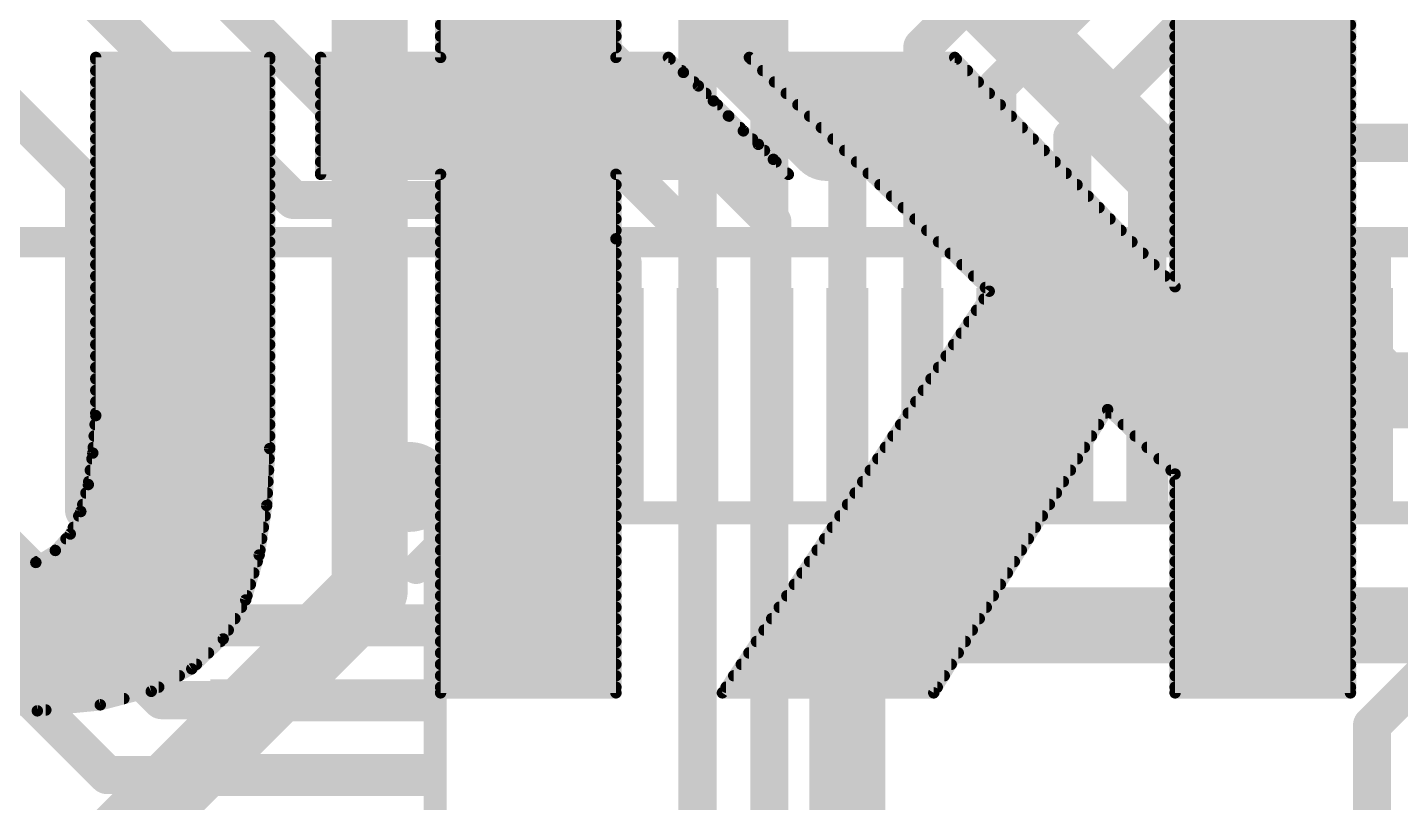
# Model space of a CAD drawing. Extents: x -12 to 110, y -16 to 66.
# Drawn here: x 41.91 to 51.07, y 12.87 to 18.04 of the extents above; entities that cross this region are included whole.
import ezdxf

# ---------------------------------------------------------------- set-up
doc = ezdxf.new("R2010")
doc.units = 0
for name, color, linetype in [('1', 12, 'CONTINUOUS'), ('16', 132, 'CONTINUOUS'), ('21', 41, 'CONTINUOUS'), ('22', 40, 'CONTINUOUS'), ('51', 53, 'CONTINUOUS')]:
    doc.layers.add(name, color=color, linetype=linetype)

# ---------------------------------------------------------------- blocks, each defined once
blk = doc.blocks.new('RECT')
blk.add_solid([(-0.5, -0.5), (0.5, -0.5), (-0.5, 0.5), (0.5, 0.5)])

msp = doc.modelspace()

# ---------------------------------------------------------------- linework, layer by layer
at = {"layer": '1'}
for points, const_width in [([(45.085, 17.907), (45.085, 23.0038)], 0.254), ([(45.72, 17.907), (45.72, 22.6628)], 0.254), ([(43.942, 17.526), (40.767, 20.701)], 0.254), ([(40.767, 19.812), (43.688, 16.891)], 0.254), ([(46.609, 19.47), (46.609, 17.907)], 0.508), ([(48.383, 17.649), (49.53, 18.796)], 0.254), ([(48.641, 18.669), (47.883, 17.911)], 0.254), ([(49.383, 17.0781), (50.8469, 18.542)], 0.254), ([(50.038, 18.4658), (48.883, 17.3108)], 0.254), ([(41.295, 18.014), (42.291, 17.018)], 0.254), ([(46.609, 17.907), (47.244, 17.272)], 0.508), ([(45.085, 17.907), (46.383, 16.609)], 0.254), ([(45.72, 17.907), (46.883, 16.744)], 0.254), ([(47.883, 17.911), (47.883, 15.553)], 0.254), ([(48.383, 15.553), (48.383, 17.649)], 0.254), ([(44.831, 17.526), (43.942, 17.526)], 0.254), ([(45.883, 16.474), (44.831, 17.526)], 0.254), ([(48.883, 17.3108), (48.883, 15.553)], 0.254), ([(47.244, 17.272), (47.383, 17.133)], 0.254), ([(49.883, 16.8684), (50.2866, 17.272)], 0.254), ([(50.2866, 17.272), (52.07, 17.272)], 0.254), ([(47.383, 17.133), (47.383, 15.553)], 0.254), ([(42.291, 17.018), (42.291, 14.8171)], 0.254), ([(49.383, 15.553), (49.383, 17.0781)], 0.254), ([(44.831, 16.891), (43.688, 16.891)], 0.254), ([(45.383, 16.339), (44.831, 16.891)], 0.254), ([(49.883, 16.8684), (49.883, 15.553)], 0.254), ([(46.883, 16.744), (46.883, 15.553)], 0.254), ([(46.383, 16.609), (46.383, 15.553)], 0.254), ([(45.883, 15.553), (45.883, 16.474)], 0.254), ([(50.383, 15.553), (50.383, 16.51)], 0.254), ([(50.883, 15.553), (50.883, 16.51)], 0.254), ([(45.383, 15.553), (45.383, 16.339)], 0.254), ([(47.383, 15.553), (47.383, 14.466)], 0.254), ([(42.291, 14.8171), (43.0551, 14.053)], 0.254), ([(42.8085, 13.553), (41.656, 14.7055)], 0.254), ([(47.383, 14.053), (47.383, 14.466)], 0.508), ([(42.446, 13.053), (41.021, 14.478)], 0.254), ([(47.383, 8.14), (47.383, 14.053)], 0.508), ([(51.352, 14.053), (47.383, 14.053)], 0.508), ([(43.0551, 14.053), (43.883, 14.053)], 0.254), ([(43.883, 13.553), (42.8085, 13.553)], 0.254), ([(43.883, 13.053), (42.446, 13.053)], 0.254)]:
    msp.add_lwpolyline(points, dxfattribs=dict(at, const_width=const_width))
for points, const_width in [([(46.6988, 17.9968, 1), (46.5192, 17.8172)], 0.254), ([(45.1299, 17.9519, 1), (45.0401, 17.8621)], 0.127), ([(45.0215, 17.907, 1), (45.1485, 17.907)], 0.127), ([(45.7649, 17.9519, 1), (45.6751, 17.8621)], 0.127), ([(45.6565, 17.907, 1), (45.7835, 17.907)], 0.127), ([(46.482, 17.907, 1), (46.736, 17.907)], 0.254), ([(47.9465, 17.911, 1), (47.8195, 17.911)], 0.127), ([(47.8381, 17.9559, 1), (47.9279, 17.8661)], 0.127), ([(48.4465, 17.649, 1), (48.3195, 17.649)], 0.127), ([(48.3381, 17.6939, 1), (48.4279, 17.6041)], 0.127), ([(43.942, 17.5895, 1), (43.942, 17.4625)], 0.127), ([(43.8971, 17.4811, 1), (43.9869, 17.5709)], 0.127), ([(44.8759, 17.5709, 1), (44.7861, 17.4811)], 0.127), ([(44.831, 17.4625, 1), (44.831, 17.5895)], 0.127), ([(47.1542, 17.1822, 1), (47.3338, 17.3618)], 0.254), ([(48.9465, 17.3108, 1), (48.8195, 17.3108)], 0.127), ([(48.8381, 17.3557, 1), (48.9279, 17.2659)], 0.127), ([(47.2889, 17.3169, 1), (47.1991, 17.2271)], 0.127), ([(50.2866, 17.3355, 1), (50.2866, 17.2085)], 0.127), ([(50.3315, 17.2271, 1), (50.2417, 17.3169)], 0.127), ([(47.4465, 17.133, 1), (47.3195, 17.133)], 0.127), ([(47.3381, 17.0881, 1), (47.4279, 17.1779)], 0.127), ([(42.3545, 17.018, 1), (42.2275, 17.018)], 0.127), ([(49.4465, 17.0781, 1), (49.3195, 17.0781)], 0.127), ([(49.3381, 17.123, 1), (49.4279, 17.0332)], 0.127), ([(42.2461, 16.9731, 1), (42.3359, 17.0629)], 0.127), ([(43.688, 16.9545, 1), (43.688, 16.8275)], 0.127), ([(43.6431, 16.8461, 1), (43.7329, 16.9359)], 0.127), ([(44.8759, 16.9359, 1), (44.7861, 16.8461)], 0.127), ([(44.831, 16.8275, 1), (44.831, 16.9545)], 0.127), ([(49.9465, 16.8684, 1), (49.8195, 16.8684)], 0.127), ([(49.8381, 16.9133, 1), (49.9279, 16.8235)], 0.127), ([(46.9465, 16.744, 1), (46.8195, 16.744)], 0.127), ([(46.8381, 16.6991, 1), (46.9279, 16.7889)], 0.127), ([(46.4465, 16.609, 1), (46.3195, 16.609)], 0.127), ([(46.3381, 16.5641, 1), (46.4279, 16.6539)], 0.127), ([(45.9465, 16.474, 1), (45.8195, 16.474)], 0.127), ([(45.8381, 16.4291, 1), (45.9279, 16.5189)], 0.127), ([(50.4465, 16.51, 1), (50.3195, 16.51)], 0.127), ([(50.9465, 16.51, 1), (50.8195, 16.51)], 0.127), ([(45.4465, 16.339, 1), (45.3195, 16.339)], 0.127), ([(45.3381, 16.2941, 1), (45.4279, 16.3839)], 0.127), ([(47.4465, 15.553, 1), (47.3195, 15.553)], 0.127), ([(45.3195, 15.553, 1), (45.4465, 15.553)], 0.127), ([(45.8195, 15.553, 1), (45.9465, 15.553)], 0.127), ([(46.3195, 15.553, 1), (46.4465, 15.553)], 0.127), ([(46.8195, 15.553, 1), (46.9465, 15.553)], 0.127), ([(47.3195, 15.553, 1), (47.4465, 15.553)], 0.127), ([(47.8195, 15.553, 1), (47.9465, 15.553)], 0.127), ([(48.3195, 15.553, 1), (48.4465, 15.553)], 0.127), ([(48.8195, 15.553, 1), (48.9465, 15.553)], 0.127), ([(49.3195, 15.553, 1), (49.4465, 15.553)], 0.127), ([(49.8195, 15.553, 1), (49.9465, 15.553)], 0.127), ([(50.3195, 15.553, 1), (50.4465, 15.553)], 0.127), ([(50.8195, 15.553, 1), (50.9465, 15.553)], 0.127), ([(42.3359, 14.862, 1), (42.2461, 14.7722)], 0.127), ([(42.2275, 14.8171, 1), (42.3545, 14.8171)], 0.127), ([(47.51, 14.466, 1), (47.256, 14.466)], 0.254), ([(47.3195, 14.466, 1), (47.4465, 14.466)], 0.127), ([(47.51, 14.053, 1), (47.256, 14.053)], 0.254), ([(47.383, 14.18, 1), (47.383, 13.926)], 0.254), ([(43.0551, 14.1165, 1), (43.0551, 13.9895)], 0.127), ([(43.0102, 14.0081, 1), (43.1, 14.0979)], 0.127), ([(43.883, 13.9895, 1), (43.883, 14.1165)], 0.127), ([(47.256, 14.053, 1), (47.51, 14.053)], 0.254), ([(42.8085, 13.6165, 1), (42.8085, 13.4895)], 0.127), ([(42.7636, 13.5081, 1), (42.8534, 13.5979)], 0.127), ([(43.883, 13.4895, 1), (43.883, 13.6165)], 0.127), ([(42.446, 13.1165, 1), (42.446, 12.9895)], 0.127), ([(42.4011, 13.0081, 1), (42.4909, 13.0979)], 0.127), ([(43.883, 12.9895, 1), (43.883, 13.1165)], 0.127)]:
    msp.add_lwpolyline(points, format="xyb", dxfattribs=dict(at, const_width=const_width))
at = {"layer": '16'}
for points, const_width in [([(46.863, 21.082), (46.863, 5.08)], 0.254), ([(46.383, 20.546), (46.383, 5.616)], 0.254), ([(44.196, 20.32), (44.196, 14.284)], 0.508), ([(50.9391, 15.621), (48.26, 18.3001)], 0.508), ([(52.07, 15.621), (50.9391, 15.621)], 0.508), ([(52.2292, 14.732), (50.883, 13.3858)], 0.254), ([(44.196, 14.284), (41.342, 11.43)], 0.508), ([(50.883, 13.3858), (50.883, 6.858)], 0.254)]:
    msp.add_lwpolyline(points, dxfattribs=dict(at, const_width=const_width))
for points, const_width in [([(50.9391, 15.748, 1), (50.9391, 15.494)], 0.254), ([(50.8493, 15.5312, 1), (51.0289, 15.7108)], 0.254), ([(44.2858, 14.1942, 1), (44.1062, 14.3738)], 0.254), ([(44.069, 14.284, 1), (44.323, 14.284)], 0.254), ([(50.9465, 13.3858, 1), (50.8195, 13.3858)], 0.127), ([(50.8381, 13.4307, 1), (50.9279, 13.3409)], 0.127)]:
    msp.add_lwpolyline(points, format="xyb", dxfattribs=dict(at, const_width=const_width))
at = {"layer": '21'}
for points, const_width in [([(44.46, 14.826, 1), (44.46, 15.126, 1), (44.46, 14.826)], 0.3), ([(45.0419, 14.8941, 1), (44.9701, 14.9659)], 0.1016), ([(44.4701, 14.4659, 1), (44.5419, 14.3941)], 0.1016)]:
    msp.add_lwpolyline(points, format="xyb", dxfattribs=dict(at, const_width=const_width))
at = {"layer": '21', "const_width": 0.2032}
msp.add_lwpolyline([(44.506, 14.43), (45.006, 14.93)], dxfattribs=at)
at = {"layer": '22', "const_width": 0.0762}
for points in [[(49.569, 19.462), (49.569, 16.312)], [(50.739, 13.602), (50.739, 18.822)], [(44.669, 18.222), (44.669, 17.842)], [(45.839, 17.842), (45.839, 18.172)], [(44.669, 18.0594), (45.839, 18.0594)], [(49.569, 18.0594), (50.739, 18.0594)], [(44.669, 17.9832), (45.839, 17.9832)], [(49.569, 17.9832), (50.739, 17.9832)], [(43.529, 17.842), (42.369, 17.842)], [(42.369, 17.842), (42.369, 15.452)], [(42.369, 17.8308), (43.529, 17.8308)], [(43.529, 15.232), (43.529, 17.842)], [(44.669, 17.842), (43.869, 17.842)], [(43.869, 17.842), (43.869, 17.062)], [(43.869, 17.8308), (46.2002, 17.8308)], [(44.669, 17.907), (45.839, 17.907)], [(46.189, 17.842), (45.839, 17.842)], [(46.289, 17.742), (46.189, 17.842)], [(48.099, 17.842), (46.729, 17.842)], [(46.729, 17.842), (48.329, 16.282)], [(46.7405, 17.8308), (48.1098, 17.8308)], [(49.569, 16.312), (48.099, 17.842)], [(49.569, 17.907), (50.739, 17.907)], [(49.569, 17.8308), (50.739, 17.8308)], [(42.369, 17.7546), (43.529, 17.7546)], [(43.869, 17.7546), (46.2764, 17.7546)], [(46.389, 17.652), (46.289, 17.742)], [(46.8186, 17.7546), (48.183, 17.7546)], [(49.569, 17.7546), (50.739, 17.7546)], [(42.369, 17.6784), (43.529, 17.6784)], [(43.869, 17.6784), (46.3597, 17.6784)], [(46.489, 17.552), (46.389, 17.652)], [(46.8968, 17.6784), (48.2562, 17.6784)], [(49.569, 17.6784), (50.739, 17.6784)], [(42.369, 17.6022), (43.529, 17.6022)], [(43.869, 17.6022), (46.4388, 17.6022)], [(46.589, 17.452), (46.489, 17.552)], [(46.9749, 17.6022), (48.3294, 17.6022)], [(49.569, 17.6022), (50.739, 17.6022)], [(42.369, 17.526), (43.529, 17.526)], [(43.869, 17.526), (46.515, 17.526)], [(47.0531, 17.526), (48.4026, 17.526)], [(49.569, 17.526), (50.739, 17.526)], [(42.369, 17.4498), (43.529, 17.4498)], [(42.369, 17.3736), (43.529, 17.3736)], [(43.869, 17.4498), (46.5912, 17.4498)], [(43.869, 17.3736), (46.6674, 17.3736)], [(46.689, 17.352), (46.589, 17.452)], [(47.1313, 17.4498), (48.4758, 17.4498)], [(47.2094, 17.3736), (48.549, 17.3736)], [(49.569, 17.4498), (50.739, 17.4498)], [(49.569, 17.3736), (50.739, 17.3736)], [(42.369, 17.2974), (43.529, 17.2974)], [(43.869, 17.2974), (46.7497, 17.2974)], [(46.789, 17.262), (46.689, 17.352)], [(47.2876, 17.2974), (48.6222, 17.2974)], [(49.569, 17.2974), (50.739, 17.2974)], [(42.369, 17.2212), (43.529, 17.2212)], [(43.869, 17.2212), (46.8298, 17.2212)], [(46.889, 17.162), (46.789, 17.262)], [(47.3657, 17.2212), (48.6955, 17.2212)], [(49.569, 17.2212), (50.739, 17.2212)], [(42.369, 17.145), (43.529, 17.145)], [(43.869, 17.145), (46.906, 17.145)], [(46.989, 17.062), (46.889, 17.162)], [(47.4439, 17.145), (48.7687, 17.145)], [(49.569, 17.145), (50.739, 17.145)], [(42.369, 17.0688), (43.529, 17.0688)], [(43.869, 17.0688), (46.9822, 17.0688)], [(43.869, 17.062), (44.669, 17.062)], [(44.669, 17.062), (44.669, 13.602)], [(45.839, 17.062), (46.989, 17.062)], [(45.839, 16.632), (45.839, 17.062)], [(47.522, 17.0688), (48.8419, 17.0688)], [(49.569, 17.0688), (50.739, 17.0688)], [(42.369, 16.9926), (43.529, 16.9926)], [(42.369, 16.9164), (43.529, 16.9164)], [(44.669, 16.9926), (45.839, 16.9926)], [(44.669, 16.9164), (45.839, 16.9164)], [(47.6002, 16.9926), (48.9151, 16.9926)], [(47.6783, 16.9164), (48.9883, 16.9164)], [(49.569, 16.9926), (50.739, 16.9926)], [(49.569, 16.9164), (50.739, 16.9164)], [(42.369, 16.8402), (43.529, 16.8402)], [(44.669, 16.8402), (45.839, 16.8402)], [(47.7565, 16.8402), (49.0615, 16.8402)], [(49.569, 16.8402), (50.739, 16.8402)], [(42.369, 16.764), (43.529, 16.764)], [(44.669, 16.764), (45.839, 16.764)], [(47.8346, 16.764), (49.1347, 16.764)], [(49.569, 16.764), (50.739, 16.764)], [(42.369, 16.6878), (43.529, 16.6878)], [(44.669, 16.6878), (45.839, 16.6878)], [(47.9128, 16.6878), (49.2079, 16.6878)], [(49.569, 16.6878), (50.739, 16.6878)], [(42.369, 16.6116), (43.529, 16.6116)], [(44.669, 16.6116), (45.839, 16.6116)], [(45.839, 13.602), (45.839, 16.632)], [(47.9909, 16.6116), (49.2812, 16.6116)], [(49.569, 16.6116), (50.739, 16.6116)], [(42.369, 16.5354), (43.529, 16.5354)], [(42.369, 16.4592), (43.529, 16.4592)], [(44.669, 16.5354), (45.839, 16.5354)], [(44.669, 16.4592), (45.839, 16.4592)], [(48.0691, 16.5354), (49.3544, 16.5354)], [(48.1473, 16.4592), (49.4276, 16.4592)], [(49.569, 16.5354), (50.739, 16.5354)], [(49.569, 16.4592), (50.739, 16.4592)], [(42.369, 16.383), (43.529, 16.383)], [(44.669, 16.383), (45.839, 16.383)], [(48.2254, 16.383), (49.5008, 16.383)], [(49.569, 16.383), (50.739, 16.383)], [(42.369, 16.3068), (43.529, 16.3068)], [(44.669, 16.3068), (45.839, 16.3068)], [(48.329, 16.282), (46.549, 13.602)], [(48.3036, 16.3068), (50.739, 16.3068)], [(42.369, 16.2306), (43.529, 16.2306)], [(44.669, 16.2306), (45.839, 16.2306)], [(48.2949, 16.2306), (50.739, 16.2306)], [(42.369, 16.1544), (43.529, 16.1544)], [(44.669, 16.1544), (45.839, 16.1544)], [(48.2443, 16.1544), (50.739, 16.1544)], [(42.369, 16.0782), (43.529, 16.0782)], [(42.369, 16.002), (43.529, 16.002)], [(44.669, 16.0782), (45.839, 16.0782)], [(44.669, 16.002), (45.839, 16.002)], [(48.143, 16.002), (50.739, 16.002)], [(48.1936, 16.0782), (50.739, 16.0782)], [(42.369, 15.9258), (43.529, 15.9258)], [(44.669, 15.9258), (45.839, 15.9258)], [(48.0924, 15.9258), (50.739, 15.9258)], [(42.369, 15.8496), (43.529, 15.8496)], [(44.669, 15.8496), (45.839, 15.8496)], [(48.0418, 15.8496), (50.739, 15.8496)], [(42.369, 15.7734), (43.529, 15.7734)], [(44.669, 15.7734), (45.839, 15.7734)], [(47.9912, 15.7734), (50.739, 15.7734)], [(42.369, 15.6972), (43.529, 15.6972)], [(44.669, 15.6972), (45.839, 15.6972)], [(47.9406, 15.6972), (50.739, 15.6972)], [(42.369, 15.621), (43.529, 15.621)], [(42.369, 15.5448), (43.529, 15.5448)], [(44.669, 15.621), (45.839, 15.621)], [(44.669, 15.5448), (45.839, 15.5448)], [(47.8394, 15.5448), (50.739, 15.5448)], [(47.89, 15.621), (50.739, 15.621)], [(42.369, 15.452), (42.349, 15.202)], [(42.369, 15.4686), (43.529, 15.4686)], [(44.669, 15.4686), (45.839, 15.4686)], [(47.7888, 15.4686), (49.1046, 15.4686)], [(47.959, 13.602), (49.119, 15.492)], [(49.119, 15.492), (49.569, 15.062)], [(49.1435, 15.4686), (50.739, 15.4686)], [(42.3642, 15.3924), (43.529, 15.3924)], [(44.669, 15.3924), (45.839, 15.3924)], [(47.7381, 15.3924), (49.0579, 15.3924)], [(49.2232, 15.3924), (50.739, 15.3924)], [(42.3581, 15.3162), (43.529, 15.3162)], [(44.669, 15.3162), (45.839, 15.3162)], [(47.6875, 15.3162), (49.0111, 15.3162)], [(49.303, 15.3162), (50.739, 15.3162)], [(42.349, 15.202), (42.319, 14.992)], [(42.352, 15.24), (43.529, 15.24)], [(43.509, 14.852), (43.529, 15.232)], [(44.669, 15.24), (45.839, 15.24)], [(47.6369, 15.24), (48.9643, 15.24)], [(49.3827, 15.24), (50.739, 15.24)], [(42.3327, 15.0876), (43.5214, 15.0876)], [(42.3435, 15.1638), (43.5254, 15.1638)], [(44.669, 15.1638), (45.839, 15.1638)], [(44.669, 15.0876), (45.839, 15.0876)], [(47.5357, 15.0876), (48.8708, 15.0876)], [(47.5863, 15.1638), (48.9176, 15.1638)], [(49.4625, 15.1638), (50.739, 15.1638)], [(49.5422, 15.0876), (50.739, 15.0876)], [(42.319, 14.992), (42.269, 14.812)], [(42.3218, 15.0114), (43.5174, 15.0114)], [(44.669, 15.0114), (45.839, 15.0114)], [(47.4851, 15.0114), (48.824, 15.0114)], [(49.569, 15.062), (49.569, 13.602)], [(49.569, 15.0114), (50.739, 15.0114)], [(42.3032, 14.9352), (43.5134, 14.9352)], [(44.669, 14.9352), (45.839, 14.9352)], [(47.4345, 14.9352), (48.7773, 14.9352)], [(49.569, 14.9352), (50.739, 14.9352)], [(42.269, 14.812), (42.199, 14.662)], [(42.2821, 14.859), (43.5094, 14.859)], [(43.459, 14.522), (43.509, 14.852)], [(44.669, 14.859), (45.839, 14.859)], [(47.3839, 14.859), (48.7305, 14.859)], [(49.569, 14.859), (50.739, 14.859)], [(42.2554, 14.7828), (43.4985, 14.7828)], [(44.669, 14.7828), (45.839, 14.7828)], [(47.3333, 14.7828), (48.6837, 14.7828)], [(49.569, 14.7828), (50.739, 14.7828)], [(42.199, 14.662), (42.099, 14.552)], [(42.1703, 14.6304), (43.4754, 14.6304)], [(42.2198, 14.7066), (43.487, 14.7066)], [(44.669, 14.7066), (45.839, 14.7066)], [(44.669, 14.6304), (45.839, 14.6304)], [(47.232, 14.6304), (48.5902, 14.6304)], [(47.2827, 14.7066), (48.637, 14.7066)], [(49.569, 14.7066), (50.739, 14.7066)], [(49.569, 14.6304), (50.739, 14.6304)], [(42.099, 14.552), (41.969, 14.472)], [(42.101, 14.5542), (43.4639, 14.5542)], [(44.669, 14.5542), (45.839, 14.5542)], [(47.1814, 14.5542), (48.5434, 14.5542)], [(49.569, 14.5542), (50.739, 14.5542)], [(41.969, 14.472), (41.809, 14.422)], [(41.9788, 14.478), (43.4458, 14.478)], [(43.369, 14.222), (43.459, 14.522)], [(44.669, 14.478), (45.839, 14.478)], [(47.1308, 14.478), (48.4967, 14.478)], [(49.569, 14.478), (50.739, 14.478)], [(39.549, 14.4018), (43.4229, 14.4018)], [(44.669, 14.4018), (45.839, 14.4018)], [(47.0802, 14.4018), (48.4499, 14.4018)], [(49.569, 14.4018), (50.739, 14.4018)], [(39.549, 14.3256), (43.4001, 14.3256)], [(44.669, 14.3256), (45.839, 14.3256)], [(47.0296, 14.3256), (48.4031, 14.3256)], [(49.569, 14.3256), (50.739, 14.3256)], [(39.549, 14.2494), (43.3772, 14.2494)], [(40.6923, 14.1732), (43.3408, 14.1732)], [(43.219, 13.962), (43.369, 14.222)], [(44.669, 14.2494), (45.839, 14.2494)], [(44.669, 14.1732), (45.839, 14.1732)], [(46.9284, 14.1732), (48.3096, 14.1732)], [(46.979, 14.2494), (48.3563, 14.2494)], [(49.569, 14.2494), (50.739, 14.2494)], [(49.569, 14.1732), (50.739, 14.1732)], [(40.7461, 14.097), (43.2969, 14.097)], [(44.669, 14.097), (45.839, 14.097)], [(46.8778, 14.097), (48.2628, 14.097)], [(49.569, 14.097), (50.739, 14.097)], [(40.8002, 14.0208), (43.2529, 14.0208)], [(44.669, 14.0208), (45.839, 14.0208)], [(46.8272, 14.0208), (48.216, 14.0208)], [(49.569, 14.0208), (50.739, 14.0208)], [(40.8764, 13.9446), (43.2007, 13.9446)], [(43.009, 13.762), (43.219, 13.962)], [(44.669, 13.9446), (45.839, 13.9446)], [(46.7766, 13.9446), (48.1693, 13.9446)], [(49.569, 13.9446), (50.739, 13.9446)], [(40.9547, 13.8684), (43.1207, 13.8684)], [(44.669, 13.8684), (45.839, 13.8684)], [(46.7259, 13.8684), (48.1225, 13.8684)], [(49.569, 13.8684), (50.739, 13.8684)], [(41.0426, 13.7922), (43.0407, 13.7922)], [(41.157, 13.716), (42.9262, 13.716)], [(42.739, 13.612), (43.009, 13.762)], [(44.669, 13.7922), (45.839, 13.7922)], [(44.669, 13.716), (45.839, 13.716)], [(46.6247, 13.716), (48.029, 13.716)], [(46.6753, 13.7922), (48.0757, 13.7922)], [(49.569, 13.7922), (50.739, 13.7922)], [(49.569, 13.716), (50.739, 13.716)], [(41.3062, 13.6398), (42.789, 13.6398)], [(42.399, 13.522), (42.739, 13.612)], [(44.669, 13.6398), (45.839, 13.6398)], [(46.5741, 13.6398), (47.9822, 13.6398)], [(49.569, 13.6398), (50.739, 13.6398)], [(41.4952, 13.5636), (42.5562, 13.5636)], [(41.979, 13.482), (42.399, 13.522)], [(44.669, 13.602), (45.839, 13.602)], [(46.549, 13.602), (47.959, 13.602)], [(49.569, 13.602), (50.739, 13.602)], [(41.789, 13.492), (41.979, 13.482)], [(41.8764, 13.4874), (42.0357, 13.4874)]]:
    msp.add_lwpolyline(points, dxfattribs=at)
at = {"layer": '22', "const_width": 0.0381}
for points in [[(44.669, 18.0785, 1), (44.669, 18.0404)], [(45.839, 18.0404, 1), (45.839, 18.0785)], [(49.569, 18.0785, 1), (49.569, 18.0404)], [(50.739, 18.0404, 1), (50.739, 18.0785)], [(44.669, 18.0023, 1), (44.669, 17.9642)], [(45.839, 17.9642, 1), (45.839, 18.0023)], [(49.569, 18.0023, 1), (49.569, 17.9642)], [(50.739, 17.9642, 1), (50.739, 18.0023)], [(42.388, 17.842, 1), (42.3499, 17.842)], [(42.369, 17.8611, 1), (42.369, 17.823)], [(42.369, 17.8498, 1), (42.369, 17.8117)], [(43.5481, 17.842, 1), (43.51, 17.842)], [(43.529, 17.823, 1), (43.529, 17.8611)], [(43.529, 17.8117, 1), (43.529, 17.8498)], [(43.888, 17.842, 1), (43.8499, 17.842)], [(43.869, 17.8611, 1), (43.869, 17.823)], [(43.869, 17.8498, 1), (43.869, 17.8117)], [(44.669, 17.9261, 1), (44.669, 17.888)], [(44.669, 17.823, 1), (44.669, 17.8611)], [(45.839, 17.8611, 1), (45.839, 17.823)], [(45.839, 17.888, 1), (45.839, 17.9261)], [(46.2025, 17.8555, 1), (46.1755, 17.8285)], [(46.189, 17.823, 1), (46.189, 17.8611)], [(46.2002, 17.8117, 1), (46.2002, 17.8498)], [(46.729, 17.8611, 1), (46.729, 17.823)], [(46.7423, 17.8556, 1), (46.7157, 17.8284)], [(46.7405, 17.8498, 1), (46.7405, 17.8117)], [(48.1127, 17.8552, 1), (48.0853, 17.8288)], [(48.099, 17.823, 1), (48.099, 17.8611)], [(48.1098, 17.8117, 1), (48.1098, 17.8498)], [(49.569, 17.9261, 1), (49.569, 17.888)], [(49.569, 17.8498, 1), (49.569, 17.8117)], [(50.739, 17.888, 1), (50.739, 17.9261)], [(50.739, 17.8117, 1), (50.739, 17.8498)], [(42.369, 17.7736, 1), (42.369, 17.7355)], [(43.529, 17.7355, 1), (43.529, 17.7736)], [(43.869, 17.7736, 1), (43.869, 17.7355)], [(44.65, 17.842, 1), (44.6881, 17.842)], [(45.82, 17.842, 1), (45.8581, 17.842)], [(46.3017, 17.7562, 1), (46.2763, 17.7278)], [(46.2755, 17.7285, 1), (46.3025, 17.7555)], [(46.2764, 17.7355, 1), (46.2764, 17.7736)], [(46.8186, 17.7736, 1), (46.8186, 17.7355)], [(48.183, 17.7355, 1), (48.183, 17.7736)], [(49.569, 17.7736, 1), (49.569, 17.7355)], [(50.739, 17.7355, 1), (50.739, 17.7736)], [(42.369, 17.6974, 1), (42.369, 17.6593)], [(43.529, 17.6593, 1), (43.529, 17.6974)], [(43.869, 17.6974, 1), (43.869, 17.6593)], [(46.3597, 17.6593, 1), (46.3597, 17.6974)], [(46.4025, 17.6655, 1), (46.3755, 17.6385)], [(46.3763, 17.6378, 1), (46.4017, 17.6662)], [(46.8968, 17.6974, 1), (46.8968, 17.6593)], [(48.2562, 17.6593, 1), (48.2562, 17.6974)], [(49.569, 17.6974, 1), (49.569, 17.6593)], [(50.739, 17.6593, 1), (50.739, 17.6974)], [(42.369, 17.6212, 1), (42.369, 17.5831)], [(43.529, 17.5831, 1), (43.529, 17.6212)], [(43.869, 17.6212, 1), (43.869, 17.5831)], [(46.4388, 17.5831, 1), (46.4388, 17.6212)], [(46.5025, 17.5655, 1), (46.4755, 17.5385)], [(46.9749, 17.6212, 1), (46.9749, 17.5831)], [(48.3294, 17.5831, 1), (48.3294, 17.6212)], [(49.569, 17.6212, 1), (49.569, 17.5831)], [(50.739, 17.5831, 1), (50.739, 17.6212)], [(42.369, 17.545, 1), (42.369, 17.5069)], [(43.529, 17.5069, 1), (43.529, 17.545)], [(43.869, 17.545, 1), (43.869, 17.5069)], [(46.4755, 17.5385, 1), (46.5025, 17.5655)], [(46.515, 17.5069, 1), (46.515, 17.545)], [(47.0531, 17.545, 1), (47.0531, 17.5069)], [(48.4026, 17.5069, 1), (48.4026, 17.545)], [(49.569, 17.545, 1), (49.569, 17.5069)], [(50.739, 17.5069, 1), (50.739, 17.545)], [(42.369, 17.4688, 1), (42.369, 17.4307)], [(42.369, 17.3926, 1), (42.369, 17.3545)], [(43.529, 17.4307, 1), (43.529, 17.4688)], [(43.529, 17.3545, 1), (43.529, 17.3926)], [(43.869, 17.4688, 1), (43.869, 17.4307)], [(43.869, 17.3926, 1), (43.869, 17.3545)], [(46.6025, 17.4655, 1), (46.5755, 17.4385)], [(46.5755, 17.4385, 1), (46.6025, 17.4655)], [(46.5912, 17.4307, 1), (46.5912, 17.4688)], [(46.6674, 17.3545, 1), (46.6674, 17.3926)], [(47.1313, 17.4688, 1), (47.1313, 17.4307)], [(47.2094, 17.3926, 1), (47.2094, 17.3545)], [(48.4758, 17.4307, 1), (48.4758, 17.4688)], [(48.549, 17.3545, 1), (48.549, 17.3926)], [(49.569, 17.4688, 1), (49.569, 17.4307)], [(49.569, 17.3926, 1), (49.569, 17.3545)], [(50.739, 17.4307, 1), (50.739, 17.4688)], [(50.739, 17.3545, 1), (50.739, 17.3926)], [(42.369, 17.3164, 1), (42.369, 17.2783)], [(43.529, 17.2783, 1), (43.529, 17.3164)], [(43.869, 17.3164, 1), (43.869, 17.2783)], [(46.7017, 17.3662, 1), (46.6763, 17.3378)], [(46.6755, 17.3385, 1), (46.7025, 17.3655)], [(46.7497, 17.2783, 1), (46.7497, 17.3164)], [(47.2876, 17.3164, 1), (47.2876, 17.2783)], [(48.6222, 17.2783, 1), (48.6222, 17.3164)], [(49.569, 17.3164, 1), (49.569, 17.2783)], [(50.739, 17.2783, 1), (50.739, 17.3164)], [(42.369, 17.2402, 1), (42.369, 17.2021)], [(43.529, 17.2021, 1), (43.529, 17.2402)], [(43.869, 17.2402, 1), (43.869, 17.2021)], [(46.8025, 17.2755, 1), (46.7755, 17.2485)], [(46.7763, 17.2478, 1), (46.8017, 17.2762)], [(46.8298, 17.2021, 1), (46.8298, 17.2402)], [(47.3657, 17.2402, 1), (47.3657, 17.2021)], [(48.6955, 17.2021, 1), (48.6955, 17.2402)], [(49.569, 17.2402, 1), (49.569, 17.2021)], [(50.739, 17.2021, 1), (50.739, 17.2402)], [(42.369, 17.164, 1), (42.369, 17.1259)], [(43.529, 17.1259, 1), (43.529, 17.164)], [(43.869, 17.164, 1), (43.869, 17.1259)], [(46.9025, 17.1755, 1), (46.8755, 17.1485)], [(46.8755, 17.1485, 1), (46.9025, 17.1755)], [(46.906, 17.1259, 1), (46.906, 17.164)], [(47.4439, 17.164, 1), (47.4439, 17.1259)], [(48.7687, 17.1259, 1), (48.7687, 17.164)], [(49.569, 17.164, 1), (49.569, 17.1259)], [(50.739, 17.1259, 1), (50.739, 17.164)], [(42.369, 17.0878, 1), (42.369, 17.0497)], [(43.529, 17.0497, 1), (43.529, 17.0878)], [(43.8499, 17.062, 1), (43.888, 17.062)], [(43.869, 17.0878, 1), (43.869, 17.0497)], [(43.869, 17.0811, 1), (43.869, 17.043)], [(44.6881, 17.062, 1), (44.65, 17.062)], [(44.669, 17.043, 1), (44.669, 17.0811)], [(45.839, 17.0811, 1), (45.839, 17.043)], [(45.8581, 17.062, 1), (45.82, 17.062)], [(46.9755, 17.0485, 1), (47.0025, 17.0755)], [(46.9822, 17.0497, 1), (46.9822, 17.0878)], [(46.989, 17.043, 1), (46.989, 17.0811)], [(47.522, 17.0878, 1), (47.522, 17.0497)], [(48.8419, 17.0497, 1), (48.8419, 17.0878)], [(49.569, 17.0878, 1), (49.569, 17.0497)], [(50.739, 17.0497, 1), (50.739, 17.0878)], [(42.369, 17.0116, 1), (42.369, 16.9735)], [(42.369, 16.9354, 1), (42.369, 16.8973)], [(43.529, 16.9735, 1), (43.529, 17.0116)], [(43.529, 16.8973, 1), (43.529, 16.9354)], [(44.669, 17.0116, 1), (44.669, 16.9735)], [(44.669, 16.9354, 1), (44.669, 16.8973)], [(45.839, 16.9735, 1), (45.839, 17.0116)], [(45.839, 16.8973, 1), (45.839, 16.9354)], [(47.6002, 17.0116, 1), (47.6002, 16.9735)], [(47.6783, 16.9354, 1), (47.6783, 16.8973)], [(48.9151, 16.9735, 1), (48.9151, 17.0116)], [(48.9883, 16.8973, 1), (48.9883, 16.9354)], [(49.569, 17.0116, 1), (49.569, 16.9735)], [(49.569, 16.9354, 1), (49.569, 16.8973)], [(50.739, 16.9735, 1), (50.739, 17.0116)], [(50.739, 16.8973, 1), (50.739, 16.9354)], [(42.369, 16.8592, 1), (42.369, 16.8211)], [(43.529, 16.8211, 1), (43.529, 16.8592)], [(44.669, 16.8592, 1), (44.669, 16.8211)], [(45.839, 16.8211, 1), (45.839, 16.8592)], [(47.7565, 16.8592, 1), (47.7565, 16.8211)], [(49.0615, 16.8211, 1), (49.0615, 16.8592)], [(49.569, 16.8592, 1), (49.569, 16.8211)], [(50.739, 16.8211, 1), (50.739, 16.8592)], [(42.369, 16.783, 1), (42.369, 16.7449)], [(43.529, 16.7449, 1), (43.529, 16.783)], [(44.669, 16.783, 1), (44.669, 16.7449)], [(45.839, 16.7449, 1), (45.839, 16.783)], [(47.8346, 16.783, 1), (47.8346, 16.7449)], [(49.1347, 16.7449, 1), (49.1347, 16.783)], [(49.569, 16.783, 1), (49.569, 16.7449)], [(50.739, 16.7449, 1), (50.739, 16.783)], [(42.369, 16.7068, 1), (42.369, 16.6687)], [(43.529, 16.6687, 1), (43.529, 16.7068)], [(44.669, 16.7068, 1), (44.669, 16.6687)], [(45.839, 16.6687, 1), (45.839, 16.7068)], [(47.9128, 16.7068, 1), (47.9128, 16.6687)], [(49.2079, 16.6687, 1), (49.2079, 16.7068)], [(49.569, 16.7068, 1), (49.569, 16.6687)], [(50.739, 16.6687, 1), (50.739, 16.7068)], [(42.369, 16.6306, 1), (42.369, 16.5925)], [(43.529, 16.5925, 1), (43.529, 16.6306)], [(44.669, 16.6306, 1), (44.669, 16.5925)], [(45.8581, 16.632, 1), (45.82, 16.632)], [(45.82, 16.632, 1), (45.8581, 16.632)], [(45.839, 16.5925, 1), (45.839, 16.6306)], [(47.9909, 16.6306, 1), (47.9909, 16.5925)], [(49.2812, 16.5925, 1), (49.2812, 16.6306)], [(49.569, 16.6306, 1), (49.569, 16.5925)], [(50.739, 16.5925, 1), (50.739, 16.6306)], [(42.369, 16.5544, 1), (42.369, 16.5163)], [(42.369, 16.4782, 1), (42.369, 16.4401)], [(43.529, 16.5163, 1), (43.529, 16.5544)], [(43.529, 16.4401, 1), (43.529, 16.4782)], [(44.669, 16.5544, 1), (44.669, 16.5163)], [(44.669, 16.4782, 1), (44.669, 16.4401)], [(45.839, 16.5163, 1), (45.839, 16.5544)], [(45.839, 16.4401, 1), (45.839, 16.4782)], [(48.0691, 16.5544, 1), (48.0691, 16.5163)], [(48.1473, 16.4782, 1), (48.1473, 16.4401)], [(49.3544, 16.5163, 1), (49.3544, 16.5544)], [(49.4276, 16.4401, 1), (49.4276, 16.4782)], [(49.569, 16.5544, 1), (49.569, 16.5163)], [(49.569, 16.4782, 1), (49.569, 16.4401)], [(50.739, 16.5163, 1), (50.739, 16.5544)], [(50.739, 16.4401, 1), (50.739, 16.4782)], [(42.369, 16.402, 1), (42.369, 16.3639)], [(43.529, 16.3639, 1), (43.529, 16.402)], [(44.669, 16.402, 1), (44.669, 16.3639)], [(45.839, 16.3639, 1), (45.839, 16.402)], [(48.2254, 16.402, 1), (48.2254, 16.3639)], [(49.5008, 16.3639, 1), (49.5008, 16.402)], [(49.569, 16.402, 1), (49.569, 16.3639)], [(50.739, 16.3639, 1), (50.739, 16.402)], [(42.369, 16.3258, 1), (42.369, 16.2877)], [(43.529, 16.2877, 1), (43.529, 16.3258)], [(44.669, 16.3258, 1), (44.669, 16.2877)], [(45.839, 16.2877, 1), (45.839, 16.3258)], [(48.3036, 16.3258, 1), (48.3036, 16.2877)], [(48.3449, 16.2715, 1), (48.3131, 16.2925)], [(48.3157, 16.2684, 1), (48.3423, 16.2956)], [(49.55, 16.312, 1), (49.5881, 16.312)], [(49.5553, 16.2988, 1), (49.5827, 16.3252)], [(50.739, 16.2877, 1), (50.739, 16.3258)], [(42.369, 16.2496, 1), (42.369, 16.2115)], [(43.529, 16.2115, 1), (43.529, 16.2496)], [(44.669, 16.2496, 1), (44.669, 16.2115)], [(45.839, 16.2115, 1), (45.839, 16.2496)], [(48.2949, 16.2496, 1), (48.2949, 16.2115)], [(50.739, 16.2115, 1), (50.739, 16.2496)], [(42.369, 16.1735, 1), (42.369, 16.1354)], [(43.529, 16.1354, 1), (43.529, 16.1735)], [(44.669, 16.1735, 1), (44.669, 16.1354)], [(45.839, 16.1354, 1), (45.839, 16.1735)], [(48.2443, 16.1735, 1), (48.2443, 16.1354)], [(50.739, 16.1354, 1), (50.739, 16.1735)], [(42.369, 16.0973, 1), (42.369, 16.0592)], [(42.369, 16.0211, 1), (42.369, 15.983)], [(43.529, 16.0592, 1), (43.529, 16.0973)], [(43.529, 15.983, 1), (43.529, 16.0211)], [(44.669, 16.0973, 1), (44.669, 16.0592)], [(44.669, 16.0211, 1), (44.669, 15.983)], [(45.839, 16.0592, 1), (45.839, 16.0973)], [(45.839, 15.983, 1), (45.839, 16.0211)], [(48.143, 16.0211, 1), (48.143, 15.983)], [(48.1936, 16.0973, 1), (48.1936, 16.0592)], [(50.739, 16.0592, 1), (50.739, 16.0973)], [(50.739, 15.983, 1), (50.739, 16.0211)], [(42.369, 15.9449, 1), (42.369, 15.9068)], [(43.529, 15.9068, 1), (43.529, 15.9449)], [(44.669, 15.9449, 1), (44.669, 15.9068)], [(45.839, 15.9068, 1), (45.839, 15.9449)], [(48.0924, 15.9449, 1), (48.0924, 15.9068)], [(50.739, 15.9068, 1), (50.739, 15.9449)], [(42.369, 15.8687, 1), (42.369, 15.8306)], [(43.529, 15.8306, 1), (43.529, 15.8687)], [(44.669, 15.8687, 1), (44.669, 15.8306)], [(45.839, 15.8306, 1), (45.839, 15.8687)], [(48.0418, 15.8687, 1), (48.0418, 15.8306)], [(50.739, 15.8306, 1), (50.739, 15.8687)], [(42.369, 15.7925, 1), (42.369, 15.7544)], [(43.529, 15.7544, 1), (43.529, 15.7925)], [(44.669, 15.7925, 1), (44.669, 15.7544)], [(45.839, 15.7544, 1), (45.839, 15.7925)], [(47.9912, 15.7925, 1), (47.9912, 15.7544)], [(50.739, 15.7544, 1), (50.739, 15.7925)], [(42.369, 15.7163, 1), (42.369, 15.6782)], [(43.529, 15.6782, 1), (43.529, 15.7163)], [(44.669, 15.7163, 1), (44.669, 15.6782)], [(45.839, 15.6782, 1), (45.839, 15.7163)], [(47.9406, 15.7163, 1), (47.9406, 15.6782)], [(50.739, 15.6782, 1), (50.739, 15.7163)], [(42.369, 15.6401, 1), (42.369, 15.602)], [(42.369, 15.5639, 1), (42.369, 15.5258)], [(43.529, 15.602, 1), (43.529, 15.6401)], [(43.529, 15.5258, 1), (43.529, 15.5639)], [(44.669, 15.6401, 1), (44.669, 15.602)], [(44.669, 15.5639, 1), (44.669, 15.5258)], [(45.839, 15.602, 1), (45.839, 15.6401)], [(45.839, 15.5258, 1), (45.839, 15.5639)], [(47.8394, 15.5639, 1), (47.8394, 15.5258)], [(47.89, 15.6401, 1), (47.89, 15.602)], [(50.739, 15.602, 1), (50.739, 15.6401)], [(50.739, 15.5258, 1), (50.739, 15.5639)], [(42.369, 15.4877, 1), (42.369, 15.4496)], [(42.388, 15.4505, 1), (42.35, 15.4535)], [(43.529, 15.4496, 1), (43.529, 15.4877)], [(44.669, 15.4877, 1), (44.669, 15.4496)], [(45.839, 15.4496, 1), (45.839, 15.4877)], [(47.7888, 15.4877, 1), (47.7888, 15.4496)], [(49.1322, 15.5058, 1), (49.1058, 15.4782)], [(49.1352, 15.482, 1), (49.1028, 15.502)], [(49.1046, 15.4496, 1), (49.1046, 15.4877)], [(49.1435, 15.4877, 1), (49.1435, 15.4496)], [(50.739, 15.4496, 1), (50.739, 15.4877)], [(42.3642, 15.4115, 1), (42.3642, 15.3734)], [(42.3499, 15.452, 1), (42.388, 15.452)], [(43.529, 15.3734, 1), (43.529, 15.4115)], [(44.669, 15.4115, 1), (44.669, 15.3734)], [(45.839, 15.3734, 1), (45.839, 15.4115)], [(47.7381, 15.4115, 1), (47.7381, 15.3734)], [(49.0579, 15.3734, 1), (49.0579, 15.4115)], [(49.2232, 15.4115, 1), (49.2232, 15.3734)], [(50.739, 15.3734, 1), (50.739, 15.4115)], [(42.3581, 15.3353, 1), (42.3581, 15.2972)], [(43.529, 15.2972, 1), (43.529, 15.3353)], [(44.669, 15.3353, 1), (44.669, 15.2972)], [(45.839, 15.2972, 1), (45.839, 15.3353)], [(47.6875, 15.3353, 1), (47.6875, 15.2972)], [(49.0111, 15.2972, 1), (49.0111, 15.3353)], [(49.303, 15.3353, 1), (49.303, 15.2972)], [(50.739, 15.2972, 1), (50.739, 15.3353)], [(42.33, 15.2035, 1), (42.368, 15.2005)], [(42.3679, 15.1993, 1), (42.3301, 15.2047)], [(42.352, 15.2591, 1), (42.352, 15.221)], [(43.548, 15.231, 1), (43.51, 15.233)], [(43.51, 15.232, 1), (43.5481, 15.232)], [(43.529, 15.221, 1), (43.529, 15.2591)], [(44.669, 15.2591, 1), (44.669, 15.221)], [(45.839, 15.221, 1), (45.839, 15.2591)], [(47.6369, 15.2591, 1), (47.6369, 15.221)], [(48.9643, 15.221, 1), (48.9643, 15.2591)], [(49.3827, 15.2591, 1), (49.3827, 15.221)], [(50.739, 15.221, 1), (50.739, 15.2591)], [(42.3327, 15.1067, 1), (42.3327, 15.0686)], [(42.3435, 15.1829, 1), (42.3435, 15.1448)], [(43.5214, 15.0686, 1), (43.5214, 15.1067)], [(43.5254, 15.1448, 1), (43.5254, 15.1829)], [(44.669, 15.1829, 1), (44.669, 15.1448)], [(44.669, 15.1067, 1), (44.669, 15.0686)], [(45.839, 15.1448, 1), (45.839, 15.1829)], [(45.839, 15.0686, 1), (45.839, 15.1067)], [(47.5357, 15.1067, 1), (47.5357, 15.0686)], [(47.5863, 15.1829, 1), (47.5863, 15.1448)], [(48.8708, 15.0686, 1), (48.8708, 15.1067)], [(48.9176, 15.1448, 1), (48.9176, 15.1829)], [(49.4625, 15.1829, 1), (49.4625, 15.1448)], [(49.5422, 15.1067, 1), (49.5422, 15.0686)], [(50.739, 15.1448, 1), (50.739, 15.1829)], [(50.739, 15.0686, 1), (50.739, 15.1067)], [(42.3374, 14.9869, 1), (42.3006, 14.9971)], [(42.3218, 15.0305, 1), (42.3218, 14.9924)], [(43.5174, 14.9924, 1), (43.5174, 15.0305)], [(44.669, 15.0305, 1), (44.669, 14.9924)], [(45.839, 14.9924, 1), (45.839, 15.0305)], [(47.4851, 15.0305, 1), (47.4851, 14.9924)], [(48.824, 14.9924, 1), (48.824, 15.0305)], [(49.5881, 15.062, 1), (49.55, 15.062)], [(49.569, 15.0305, 1), (49.569, 14.9924)], [(49.5558, 15.0482, 1), (49.5822, 15.0758)], [(50.739, 14.9924, 1), (50.739, 15.0305)], [(42.3032, 14.9543, 1), (42.3032, 14.9162)], [(42.3001, 14.9947, 1), (42.3379, 14.9893)], [(43.5134, 14.9162, 1), (43.5134, 14.9543)], [(44.669, 14.9543, 1), (44.669, 14.9162)], [(45.839, 14.9162, 1), (45.839, 14.9543)], [(47.4345, 14.9543, 1), (47.4345, 14.9162)], [(48.7773, 14.9162, 1), (48.7773, 14.9543)], [(49.569, 14.9543, 1), (49.569, 14.9162)], [(50.739, 14.9162, 1), (50.739, 14.9543)], [(42.2863, 14.8039, 1), (42.2517, 14.8201)], [(42.2821, 14.878, 1), (42.2821, 14.8399)], [(43.49, 14.853, 1), (43.528, 14.851)], [(43.5278, 14.8491, 1), (43.4902, 14.8549)], [(43.5094, 14.8399, 1), (43.5094, 14.878)], [(44.669, 14.878, 1), (44.669, 14.8399)], [(45.839, 14.8399, 1), (45.839, 14.878)], [(47.3839, 14.878, 1), (47.3839, 14.8399)], [(48.7305, 14.8399, 1), (48.7305, 14.878)], [(49.569, 14.878, 1), (49.569, 14.8399)], [(50.739, 14.8399, 1), (50.739, 14.878)], [(42.2554, 14.8018, 1), (42.2554, 14.7637)], [(42.2506, 14.8171, 1), (42.2874, 14.8069)], [(43.4985, 14.7637, 1), (43.4985, 14.8018)], [(44.669, 14.8018, 1), (44.669, 14.7637)], [(45.839, 14.7637, 1), (45.839, 14.8018)], [(47.3333, 14.8018, 1), (47.3333, 14.7637)], [(48.6837, 14.7637, 1), (48.6837, 14.8018)], [(49.569, 14.8018, 1), (49.569, 14.7637)], [(50.739, 14.7637, 1), (50.739, 14.8018)], [(42.1703, 14.6494, 1), (42.1703, 14.6113)], [(42.1817, 14.6701, 1), (42.2163, 14.6539)], [(42.2131, 14.6492, 1), (42.1849, 14.6748)], [(42.2198, 14.7256, 1), (42.2198, 14.6875)], [(43.4754, 14.6113, 1), (43.4754, 14.6494)], [(43.487, 14.6875, 1), (43.487, 14.7256)], [(44.669, 14.7256, 1), (44.669, 14.6875)], [(44.669, 14.6494, 1), (44.669, 14.6113)], [(45.839, 14.6875, 1), (45.839, 14.7256)], [(45.839, 14.6113, 1), (45.839, 14.6494)], [(47.232, 14.6494, 1), (47.232, 14.6113)], [(47.2827, 14.7256, 1), (47.2827, 14.6875)], [(48.5902, 14.6113, 1), (48.5902, 14.6494)], [(48.637, 14.6875, 1), (48.637, 14.7256)], [(49.569, 14.7256, 1), (49.569, 14.6875)], [(49.569, 14.6494, 1), (49.569, 14.6113)], [(50.739, 14.6875, 1), (50.739, 14.7256)], [(50.739, 14.6113, 1), (50.739, 14.6494)], [(42.0849, 14.5648, 1), (42.1131, 14.5392)], [(42.101, 14.5733, 1), (42.101, 14.5352)], [(42.109, 14.5358, 1), (42.089, 14.5682)], [(43.4639, 14.5352, 1), (43.4639, 14.5733)], [(44.669, 14.5733, 1), (44.669, 14.5352)], [(45.839, 14.5352, 1), (45.839, 14.5733)], [(47.1814, 14.5733, 1), (47.1814, 14.5352)], [(48.5434, 14.5352, 1), (48.5434, 14.5733)], [(49.569, 14.5733, 1), (49.569, 14.5352)], [(50.739, 14.5352, 1), (50.739, 14.5733)], [(41.959, 14.4882, 1), (41.979, 14.4558)], [(41.9788, 14.4971, 1), (41.9788, 14.459)], [(41.9747, 14.4538, 1), (41.9633, 14.4902)], [(43.4402, 14.5249, 1), (43.4778, 14.5191)], [(43.4772, 14.5165, 1), (43.4408, 14.5275)], [(43.4458, 14.459, 1), (43.4458, 14.4971)], [(44.669, 14.4971, 1), (44.669, 14.459)], [(45.839, 14.459, 1), (45.839, 14.4971)], [(47.1308, 14.4971, 1), (47.1308, 14.459)], [(48.4967, 14.459, 1), (48.4967, 14.4971)], [(49.569, 14.4971, 1), (49.569, 14.459)], [(50.739, 14.459, 1), (50.739, 14.4971)], [(43.4229, 14.3828, 1), (43.4229, 14.4209)], [(44.669, 14.4209, 1), (44.669, 14.3828)], [(45.839, 14.3828, 1), (45.839, 14.4209)], [(47.0802, 14.4209, 1), (47.0802, 14.3828)], [(48.4499, 14.3828, 1), (48.4499, 14.4209)], [(49.569, 14.4209, 1), (49.569, 14.3828)], [(50.739, 14.3828, 1), (50.739, 14.4209)], [(43.4001, 14.3066, 1), (43.4001, 14.3447)], [(44.669, 14.3447, 1), (44.669, 14.3066)], [(45.839, 14.3066, 1), (45.839, 14.3447)], [(47.0296, 14.3447, 1), (47.0296, 14.3066)], [(48.4031, 14.3066, 1), (48.4031, 14.3447)], [(49.569, 14.3447, 1), (49.569, 14.3066)], [(50.739, 14.3066, 1), (50.739, 14.3447)], [(43.3408, 14.1542, 1), (43.3408, 14.1923)], [(43.3508, 14.2275, 1), (43.3872, 14.2165)], [(43.3855, 14.2125, 1), (43.3525, 14.2315)], [(43.3772, 14.2304, 1), (43.3772, 14.2685)], [(44.669, 14.2685, 1), (44.669, 14.2304)], [(44.669, 14.1923, 1), (44.669, 14.1542)], [(45.839, 14.2304, 1), (45.839, 14.2685)], [(45.839, 14.1542, 1), (45.839, 14.1923)], [(46.9284, 14.1923, 1), (46.9284, 14.1542)], [(46.979, 14.2685, 1), (46.979, 14.2304)], [(48.3096, 14.1542, 1), (48.3096, 14.1923)], [(48.3563, 14.2304, 1), (48.3563, 14.2685)], [(49.569, 14.2685, 1), (49.569, 14.2304)], [(49.569, 14.1923, 1), (49.569, 14.1542)], [(50.739, 14.2304, 1), (50.739, 14.2685)], [(50.739, 14.1542, 1), (50.739, 14.1923)], [(43.2969, 14.078, 1), (43.2969, 14.1161)], [(44.669, 14.1161, 1), (44.669, 14.078)], [(45.839, 14.078, 1), (45.839, 14.1161)], [(46.8778, 14.1161, 1), (46.8778, 14.078)], [(48.2628, 14.078, 1), (48.2628, 14.1161)], [(49.569, 14.1161, 1), (49.569, 14.078)], [(50.739, 14.078, 1), (50.739, 14.1161)], [(43.2529, 14.0018, 1), (43.2529, 14.0399)], [(44.669, 14.0399, 1), (44.669, 14.0018)], [(45.839, 14.0018, 1), (45.839, 14.0399)], [(46.8272, 14.0399, 1), (46.8272, 14.0018)], [(48.216, 14.0018, 1), (48.216, 14.0399)], [(49.569, 14.0399, 1), (49.569, 14.0018)], [(50.739, 14.0018, 1), (50.739, 14.0399)], [(43.2025, 13.9715, 1), (43.2355, 13.9525)], [(43.2007, 13.9256, 1), (43.2007, 13.9637)], [(43.2321, 13.9482, 1), (43.2059, 13.9758)], [(44.669, 13.9637, 1), (44.669, 13.9256)], [(45.839, 13.9256, 1), (45.839, 13.9637)], [(46.7766, 13.9637, 1), (46.7766, 13.9256)], [(48.1693, 13.9256, 1), (48.1693, 13.9637)], [(49.569, 13.9637, 1), (49.569, 13.9256)], [(50.739, 13.9256, 1), (50.739, 13.9637)], [(43.1207, 13.8494, 1), (43.1207, 13.8875)], [(44.669, 13.8875, 1), (44.669, 13.8494)], [(45.839, 13.8494, 1), (45.839, 13.8875)], [(46.7259, 13.8875, 1), (46.7259, 13.8494)], [(48.1225, 13.8494, 1), (48.1225, 13.8875)], [(49.569, 13.8875, 1), (49.569, 13.8494)], [(50.739, 13.8494, 1), (50.739, 13.8875)], [(42.9262, 13.697, 1), (42.9262, 13.7351)], [(42.9959, 13.7758, 1), (43.0221, 13.7482)], [(43.0183, 13.7453, 1), (42.9997, 13.7787)], [(43.0407, 13.7732, 1), (43.0407, 13.8113)], [(44.669, 13.8113, 1), (44.669, 13.7732)], [(44.669, 13.7351, 1), (44.669, 13.697)], [(45.839, 13.7732, 1), (45.839, 13.8113)], [(45.839, 13.697, 1), (45.839, 13.7351)], [(46.6247, 13.7351, 1), (46.6247, 13.697)], [(46.6753, 13.8113, 1), (46.6753, 13.7732)], [(48.029, 13.697, 1), (48.029, 13.7351)], [(48.0757, 13.7732, 1), (48.0757, 13.8113)], [(49.569, 13.8113, 1), (49.569, 13.7732)], [(49.569, 13.7351, 1), (49.569, 13.697)], [(50.739, 13.7732, 1), (50.739, 13.8113)], [(50.739, 13.697, 1), (50.739, 13.7351)], [(42.7439, 13.5936, 1), (42.7341, 13.6304)], [(42.789, 13.6208, 1), (42.789, 13.6589)], [(44.669, 13.6589, 1), (44.669, 13.6208)], [(45.839, 13.6208, 1), (45.839, 13.6589)], [(46.5741, 13.6589, 1), (46.5741, 13.6208)], [(47.9822, 13.6208, 1), (47.9822, 13.6589)], [(49.569, 13.6589, 1), (49.569, 13.6208)], [(50.739, 13.6208, 1), (50.739, 13.6589)], [(42.3941, 13.5404, 1), (42.4039, 13.5036)], [(42.4008, 13.503, 1), (42.3972, 13.541)], [(42.5562, 13.5446, 1), (42.5562, 13.5827)], [(42.7297, 13.6287, 1), (42.7483, 13.5953)], [(44.669, 13.6211, 1), (44.669, 13.583)], [(44.65, 13.602, 1), (44.6881, 13.602)], [(45.82, 13.602, 1), (45.8581, 13.602)], [(45.839, 13.583, 1), (45.839, 13.6211)], [(46.549, 13.6211, 1), (46.549, 13.583)], [(46.5331, 13.6125, 1), (46.5649, 13.5915)], [(47.9428, 13.612, 1), (47.9752, 13.592)], [(47.959, 13.583, 1), (47.959, 13.6211)], [(49.569, 13.6211, 1), (49.569, 13.583)], [(49.55, 13.602, 1), (49.5881, 13.602)], [(50.72, 13.602, 1), (50.7581, 13.602)], [(50.739, 13.583, 1), (50.739, 13.6211)], [(41.9772, 13.501, 1), (41.9808, 13.463)], [(41.978, 13.463, 1), (41.98, 13.501)], [(42.0357, 13.4684, 1), (42.0357, 13.5065)]]:
    msp.add_lwpolyline(points, format="xyb", dxfattribs=at)
at = {"layer": '51'}
for points, const_width in [([(41.09, 16.61), (65.59, 16.61)], 0.2032), ([(44.633, 7.803), (44.633, 14.803)], 0.1524), ([(44.633, 14.803), (51.633, 14.803)], 0.1524)]:
    msp.add_lwpolyline(points, dxfattribs=dict(at, const_width=const_width))
at = {"layer": '51', "const_width": 0.0762}
for points in [[(44.6711, 14.803, 1), (44.5949, 14.803)], [(44.633, 14.8411, 1), (44.633, 14.7649)]]:
    msp.add_lwpolyline(points, format="xyb", dxfattribs=at)

# ---------------------------------------------------------------- block references
at = {"layer": '1', "xscale": 1.5, "yscale": 0.28}
for p, rotation in [((45.383, 15.553), 90), ((45.883, 15.553), 90), ((46.383, 15.553), 90), ((46.883, 15.553), 90), ((47.383, 15.553), 90), ((47.883, 15.553), 90), ((48.383, 15.553), 90), ((48.883, 15.553), 90), ((49.383, 15.553), 90), ((49.883, 15.553), 90), ((50.383, 15.553), 90), ((50.883, 15.553), 90), ((43.883, 14.053), 180), ((43.883, 13.553), 180), ((43.883, 13.053), 180)]:
    msp.add_blockref('RECT', p, dxfattribs=dict(at, rotation=rotation))
at = {"layer": '51', "yscale": 0.25, "rotation": 270}
for p in [(45.383, 15.303), (45.883, 15.303), (46.383, 15.303), (46.883, 15.303), (47.383, 15.303), (47.883, 15.303), (48.383, 15.303), (48.883, 15.303), (49.383, 15.303), (49.883, 15.303), (50.383, 15.303), (50.883, 15.303)]:
    msp.add_blockref('RECT', p, dxfattribs=at)
at = {"layer": '51', "yscale": 0.25}
for p in [(44.133, 14.053), (44.133, 13.553), (44.133, 13.053)]:
    msp.add_blockref('RECT', p, dxfattribs=at)

doc.saveas('drawing.dxf')
